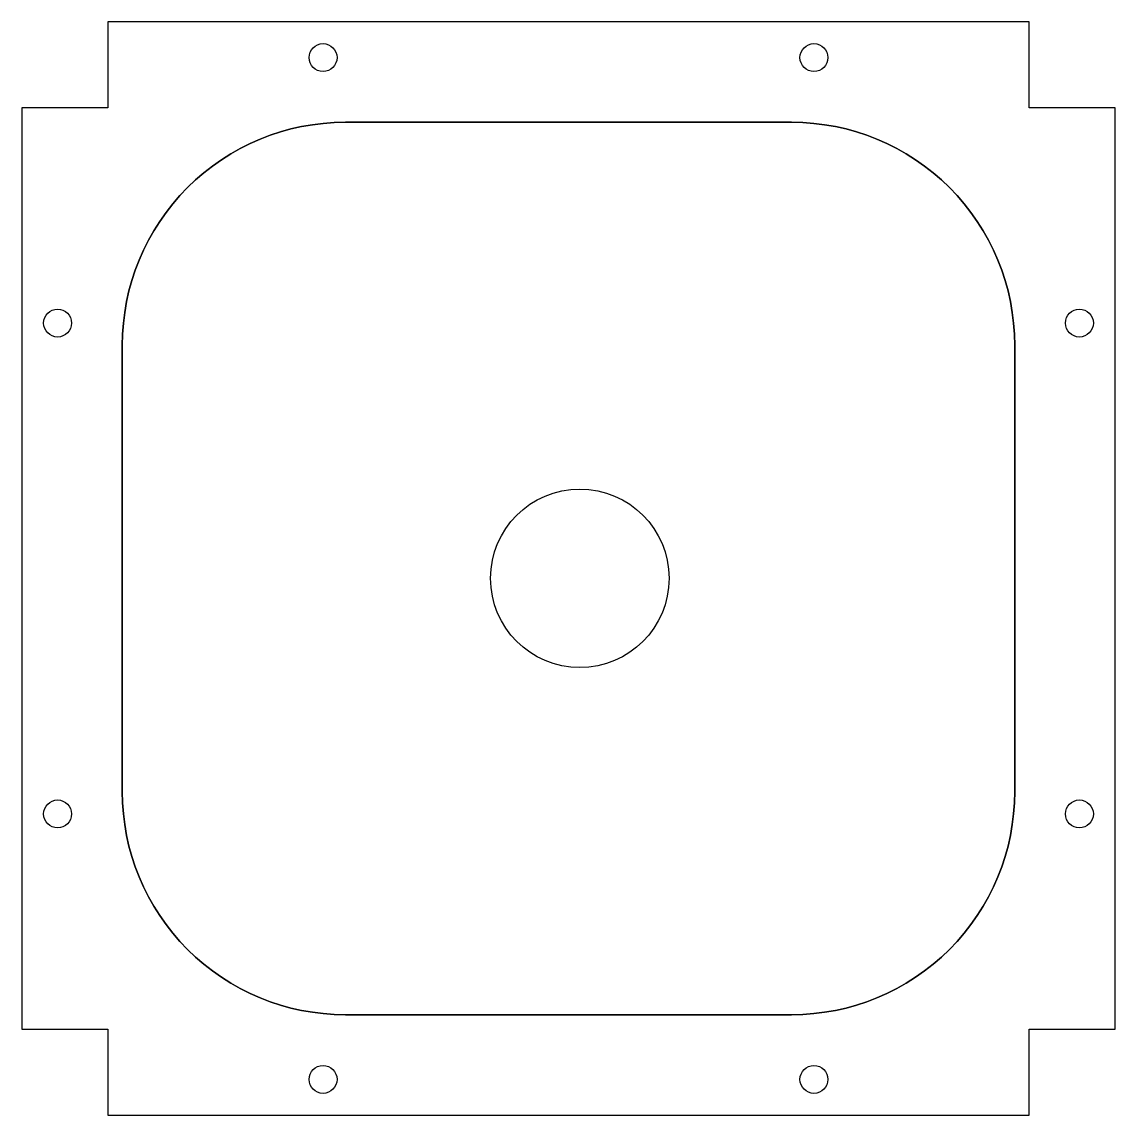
# Model space of a CAD drawing. Header units: millimetres. Extents: x -49 to 49, y -49 to 49.
import ezdxf

# ---------------------------------------------------------------- set-up
doc = ezdxf.new("R2010")
doc.units = ezdxf.units.MM
doc.layers.get('0').update_dxf_attribs({"linetype": 'CONTINUOUS'})

msp = doc.modelspace()

# ---------------------------------------------------------------- linework, layer by layer
msp.add_lwpolyline([(49, -41.3), (49, 41.3), (41.3, 41.3), (41.3, 49), (-41.3, 49), (-41.3, 41.3), (-49, 41.3), (-49, -41.3), (-41.3, -41.3), (-41.3, -49), (41.3, -49), (41.3, -41.3)], close=True)
for points in [[(20, 40), (-20, 40, 0.414214), (-40, 20), (-40, -20, 0.414214), (-20, -40), (20, -40, 0.414214), (40, -20), (40, 20, 0.414214)], [(40, 20), (40, -20, -0.414214), (20, -40), (-20, -40, -0.414214), (-40, -20), (-40, 20, -0.414214), (-20, 40), (20, 40, -0.414214)]]:
    msp.add_lwpolyline(points, format="xyb", close=True)
for centre, radius in [((-22, 45.8), 1.25), ((22, 45.8), 1.25), ((-45.8, 22), 1.25), ((45.8, 22), 1.25), ((1.017, -0.88), 8), ((1.017, -0.88), 8), ((-45.8, -22), 1.25), ((45.8, -22), 1.25), ((-22, -45.8), 1.25), ((22, -45.8), 1.25)]:
    msp.add_circle(centre, radius)

doc.saveas('drawing.dxf')
